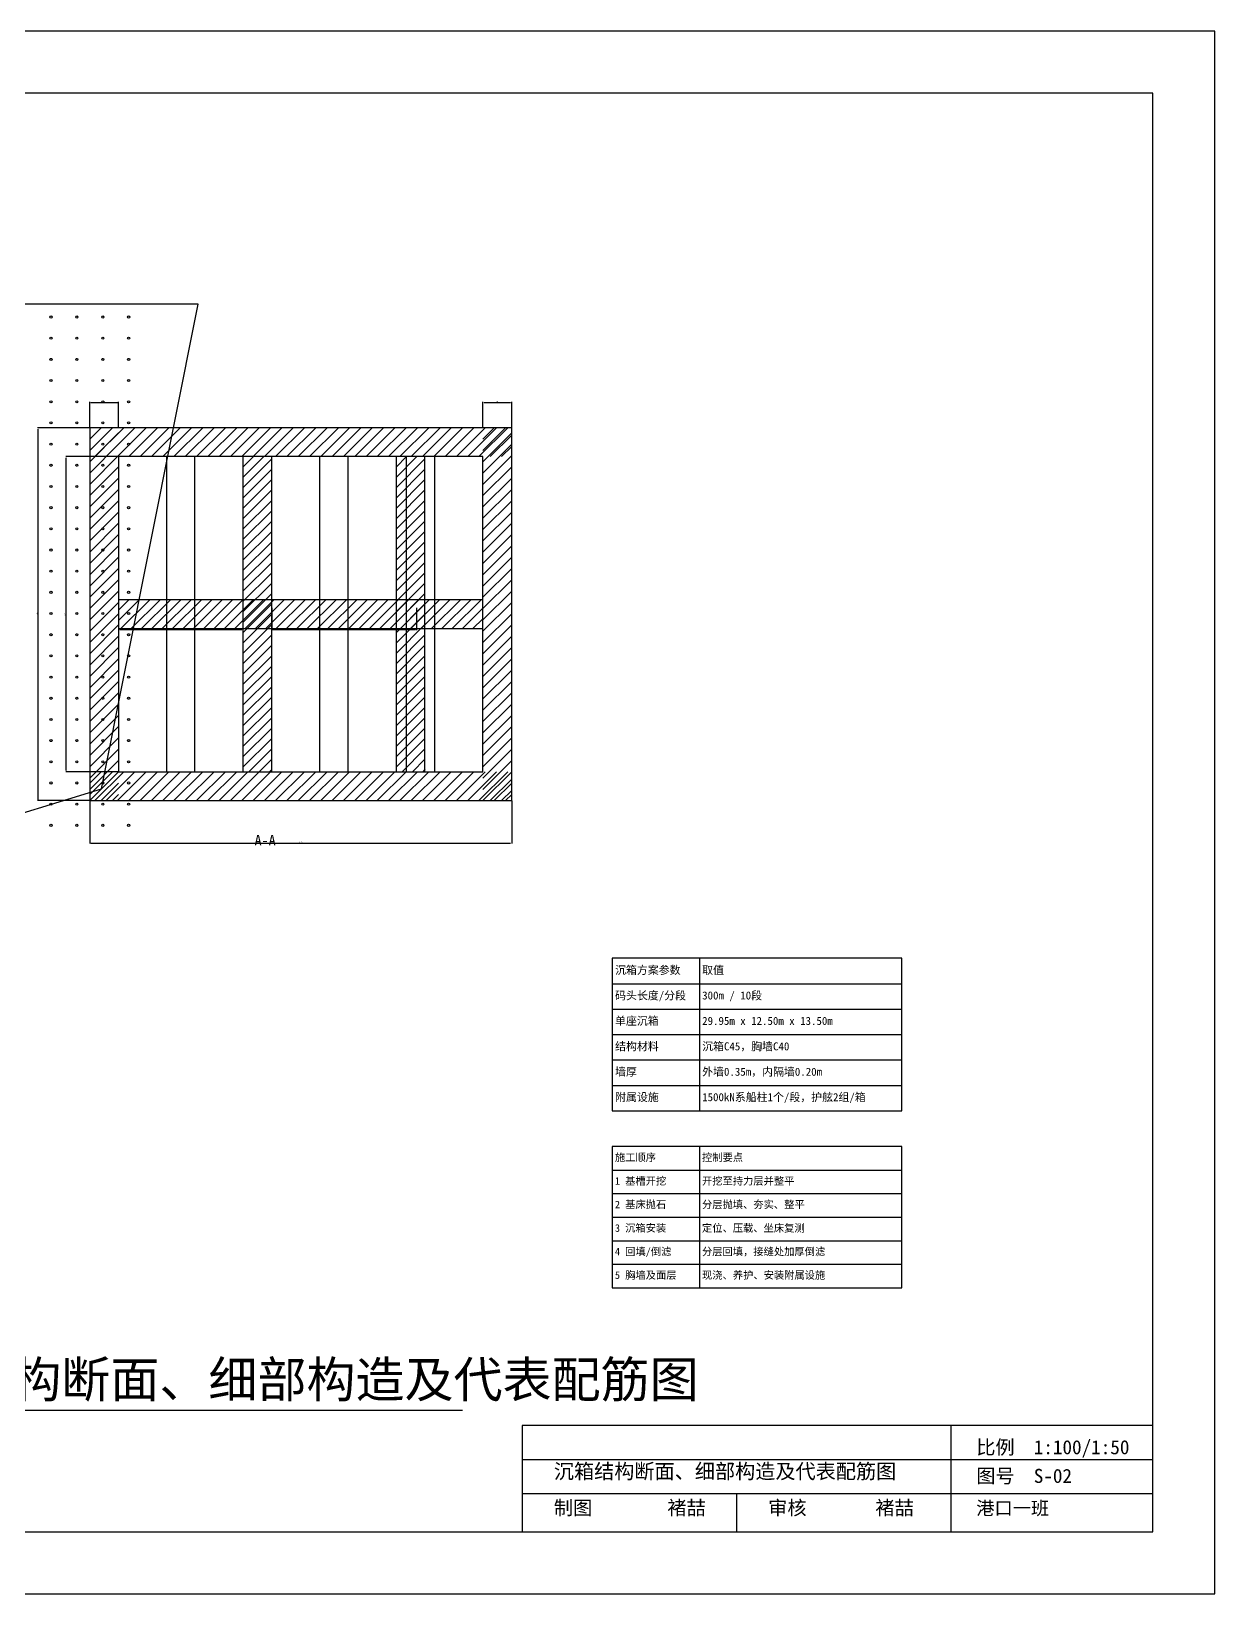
# Model space of a CAD drawing. Header units: metres. Extents: x 0 to 4700, y -1420 to 1900.
# Drawn here: x 2186 to 4700, y -1420 to 1900 of the extents above; entities that cross this region are included whole.
import ezdxf

# ---------------------------------------------------------------- set-up
doc = ezdxf.new("R2010")
doc.units = ezdxf.units.M
for name, color, linetype in [('BACKFILL', 7, 'Continuous'), ('BORDER', 7, 'Continuous'), ('CAISSON', 7, 'Continuous'), ('CENTER', 7, 'Continuous'), ('DIM', 7, 'Continuous'), ('HATCH', 7, 'Continuous'), ('TEXT', 7, 'Continuous')]:
    doc.layers.add(name, color=color, linetype=linetype)
doc.styles.add('CN-SIMSUN', font='SimSun.ttf')
doc.styles.get("Standard").update_dxf_attribs({"font": 'arial.ttf'})
doc.dimstyles.new('ISO-25', dxfattribs={"dimtxt": 2.5, "dimasz": 2.5, "dimexe": 1.25, "dimexo": 0.625, "dimtad": 1, "dimtxsty": 'Standard', "dimcen": 2.5, "dimadec": 0, "dimazin": 0, "dimtfac": 1, "dimtmove": 0, "dimatfit": 3, "dimfxl": 1, "dimarcsym": 0})

# ---------------------------------------------------------------- blocks, each defined once
blk = doc.blocks.new('*D13')
at = {"layer": 'Defpoints', "color": 0, "transparency": 16777216}
for p in [(2310, 265), (3206.4, 265), (3206.4, 175)]:
    blk.add_point(p, dxfattribs=at)
at = {"layer": 'DIM', "color": 0, "lineweight": -2, "transparency": 16777216}
for p, q in [((2310, 264.4), (2310, 173.8)), ((3206.4, 264.4), (3206.4, 173.8)), ((2312.5, 175), (3203.9, 175))]:
    blk.add_line(p, q, dxfattribs=at)
at = {"layer": 'DIM', "color": 0, "transparency": 16777216}
for points in [[(2312.5, 175.4), (2312.5, 174.6), (2310, 175)], [(3203.9, 175.4), (3203.9, 174.6), (3206.4, 175)]]:
    blk.add_solid(points, dxfattribs=at)
at = {"layer": 'DIM', "color": 0, "transparency": 16777216, "insert": (2758.2, 176.9), "char_height": 2.5, "attachment_point": 5}
blk.add_mtext('1245', dxfattribs=at)
blk = doc.blocks.new('*D14')
at = {"layer": 'Defpoints', "color": 0, "transparency": 16777216}
for p in [(2200, 1057), (2310, 1057), (2310, 265)]:
    blk.add_point(p, dxfattribs=at)
at = {"layer": 'DIM', "color": 0, "lineweight": -2, "transparency": 16777216}
for p, q in [((2309.4, 1057), (2198.8, 1057)), ((2200, 267.5), (2200, 1054.5)), ((2309.4, 265), (2198.8, 265))]:
    blk.add_line(p, q, dxfattribs=at)
at = {"layer": 'DIM', "color": 0, "transparency": 16777216}
for points in [[(2199.6, 1054.5), (2200.4, 1054.5), (2200, 1057)], [(2199.6, 267.5), (2200.4, 267.5), (2200, 265)]]:
    blk.add_solid(points, dxfattribs=at)
at = {"layer": 'DIM', "color": 0, "transparency": 16777216, "insert": (2198.1, 661), "char_height": 2.5, "attachment_point": 5, "rotation": 90}
blk.add_mtext('1100', dxfattribs=at)
blk = doc.blocks.new('*D15')
at = {"layer": 'Defpoints', "color": 0, "transparency": 16777216}
for p in [(2260, 995.8), (2371.2, 995.8), (2371.2, 326.2)]:
    blk.add_point(p, dxfattribs=at)
at = {"layer": 'DIM', "color": 0, "lineweight": -2, "transparency": 16777216}
for p, q in [((2370.6, 995.8), (2258.8, 995.8)), ((2260, 328.7), (2260, 993.3)), ((2370.6, 326.2), (2258.8, 326.2))]:
    blk.add_line(p, q, dxfattribs=at)
at = {"layer": 'DIM', "color": 0, "transparency": 16777216}
for points in [[(2259.6, 993.3), (2260.4, 993.3), (2260, 995.8)], [(2259.6, 328.7), (2260.4, 328.7), (2260, 326.2)]]:
    blk.add_solid(points, dxfattribs=at)
at = {"layer": 'DIM', "color": 0, "transparency": 16777216, "insert": (2258.1, 661), "char_height": 2.5, "attachment_point": 5, "rotation": 90}
blk.add_mtext('930', dxfattribs=at)
blk = doc.blocks.new('*D16')
at = {"layer": 'Defpoints', "color": 0, "transparency": 16777216}
for p in [(2371.2, 675.4), (2635.4, 675.4), (2635.4, 628.6)]:
    blk.add_point(p, dxfattribs=at)
at = {"layer": 'DIM', "color": 0, "lineweight": -2, "transparency": 16777216}
for p, q in [((2371.2, 674.8), (2371.2, 627.3)), ((2635.4, 674.8), (2635.4, 627.3)), ((2373.7, 628.6), (2632.9, 628.6))]:
    blk.add_line(p, q, dxfattribs=at)
at = {"layer": 'DIM', "color": 0, "transparency": 16777216}
for points in [[(2373.7, 629), (2373.7, 628.2), (2371.2, 628.6)], [(2632.9, 629), (2632.9, 628.2), (2635.4, 628.6)]]:
    blk.add_solid(points, dxfattribs=at)
at = {"layer": 'DIM', "color": 0, "transparency": 16777216, "insert": (2503.3, 630.5), "char_height": 2.5, "attachment_point": 5}
blk.add_mtext('367', dxfattribs=at)
blk = doc.blocks.new('*D17')
at = {"layer": 'Defpoints', "color": 0, "transparency": 16777216}
for p in [(2696.6, 675.4), (3004.4, 675.4), (3004.4, 628.6)]:
    blk.add_point(p, dxfattribs=at)
at = {"layer": 'DIM', "color": 0, "lineweight": -2, "transparency": 16777216}
for p, q in [((2696.6, 674.8), (2696.6, 627.3)), ((3004.4, 674.8), (3004.4, 627.3)), ((2699.1, 628.6), (3001.9, 628.6))]:
    blk.add_line(p, q, dxfattribs=at)
at = {"layer": 'DIM', "color": 0, "transparency": 16777216}
for points in [[(2699.1, 629), (2699.1, 628.2), (2696.6, 628.6)], [(3001.9, 629), (3001.9, 628.2), (3004.4, 628.6)]]:
    blk.add_solid(points, dxfattribs=at)
at = {"layer": 'DIM', "color": 0, "transparency": 16777216, "insert": (2850.5, 630.5), "char_height": 2.5, "attachment_point": 5}
blk.add_mtext('427.5', dxfattribs=at)
blk = doc.blocks.new('*D18')
at = {"layer": 'Defpoints', "color": 0, "transparency": 16777216}
for p in [(2371.2, 1111), (2310, 1057), (2371.2, 1057)]:
    blk.add_point(p, dxfattribs=at)
at = {"layer": 'DIM', "color": 0, "lineweight": -2, "transparency": 16777216}
for p, q in [((2310, 1057.6), (2310, 1112.2)), ((2312.5, 1111), (2368.7, 1111)), ((2371.2, 1057.6), (2371.2, 1112.2))]:
    blk.add_line(p, q, dxfattribs=at)
at = {"layer": 'DIM', "color": 0, "transparency": 16777216}
for points in [[(2312.5, 1111.4), (2312.5, 1110.6), (2310, 1111)], [(2368.7, 1111.4), (2368.7, 1110.6), (2371.2, 1111)]]:
    blk.add_solid(points, dxfattribs=at)
at = {"layer": 'DIM', "color": 0, "transparency": 16777216, "insert": (2340.6, 1112.9), "char_height": 2.5, "attachment_point": 5}
blk.add_mtext('85', dxfattribs=at)
blk = doc.blocks.new('*D19')
at = {"layer": 'Defpoints', "color": 0, "transparency": 16777216}
for p in [(3206.4, 1111), (3145.2, 1057), (3206.4, 1057)]:
    blk.add_point(p, dxfattribs=at)
at = {"layer": 'DIM', "color": 0, "lineweight": -2, "transparency": 16777216}
for p, q in [((3145.2, 1057.6), (3145.2, 1112.2)), ((3147.7, 1111), (3203.9, 1111)), ((3206.4, 1057.6), (3206.4, 1112.2))]:
    blk.add_line(p, q, dxfattribs=at)
at = {"layer": 'DIM', "color": 0, "transparency": 16777216}
for points in [[(3147.7, 1111.4), (3147.7, 1110.6), (3145.2, 1111)], [(3203.9, 1111.4), (3203.9, 1110.6), (3206.4, 1111)]]:
    blk.add_solid(points, dxfattribs=at)
at = {"layer": 'DIM', "color": 0, "transparency": 16777216, "insert": (3175.8, 1112.9), "char_height": 2.5, "attachment_point": 5}
blk.add_mtext('85', dxfattribs=at)

msp = doc.modelspace()

# ---------------------------------------------------------------- linework, layer by layer
at = {"layer": 'BACKFILL'}
msp.add_lwpolyline([(1780, 120), (2335, 290), (2540, 1320), (1780, 1320), (1780, 120)], close=True, dxfattribs=at)
at = {"layer": 'BORDER'}
for p, q in [((3605, -70), (3605, -394)), ((3420, -124), (4035, -124)), ((3420, -178), (4035, -178)), ((3420, -232), (4035, -232)), ((3420, -286), (4035, -286)), ((3420, -340), (4035, -340)), ((3605, -470), (3605, -770)), ((3420, -520), (4035, -520)), ((3420, -570), (4035, -570)), ((3420, -620), (4035, -620)), ((3420, -670), (4035, -670)), ((3420, -720), (4035, -720)), ((1645, -1029.636), (3102, -1029.636)), ((4139.76, -1288.4), (4139.76, -1062.666)), ((3228.9, -1134.901), (4568.4, -1134.901)), ((3228.9, -1207.136), (4568.4, -1207.136)), ((3684.33, -1288.4), (3684.33, -1207.136))]:
    msp.add_line(p, q, dxfattribs=at)
for points in [[(0, -1420), (4700, -1420), (4700, 1899.62), (0, 1899.62), (0, -1420)], [(131.6, -1288.4), (4568.4, -1288.4), (4568.4, 1768.02), (131.6, 1768.02), (131.6, -1288.4)], [(3420, -394), (4035, -394), (4035, -70), (3420, -70), (3420, -394)], [(3420, -770), (4035, -770), (4035, -470), (3420, -470), (3420, -770)], [(3228.9, -1288.4), (4568.4, -1288.4), (4568.4, -1062.666), (3228.9, -1062.666), (3228.9, -1288.4)]]:
    msp.add_lwpolyline(points, close=True, dxfattribs=at)
at = {"layer": 'CAISSON'}
for points in [[(2310, 265), (3206.4, 265), (3206.4, 1057), (2310, 1057), (2310, 265)], [(2371.2, 326.2), (3145.2, 326.2), (3145.2, 995.8), (2371.2, 995.8), (2371.2, 326.2)], [(2635.44, 326.2), (2696.64, 326.2), (2696.64, 995.8), (2635.44, 995.8), (2635.44, 326.2)], [(2960.88, 326.2), (3022.08, 326.2), (3022.08, 995.8), (2960.88, 995.8), (2960.88, 326.2)], [(2371.2, 630.4), (3145.2, 630.4), (3145.2, 691.6), (2371.2, 691.6), (2371.2, 630.4)]]:
    msp.add_lwpolyline(points, close=True, dxfattribs=at)
at = {"layer": 'CENTER'}
for p, q in [((2473.32, 326.2), (2473.32, 995.8)), ((2533.32, 326.2), (2533.32, 995.8)), ((2798.76, 326.2), (2798.76, 995.8)), ((2858.76, 326.2), (2858.76, 995.8)), ((2983.08, 326.2), (2983.08, 995.8)), ((3043.08, 326.2), (3043.08, 995.8))]:
    msp.add_line(p, q, dxfattribs=at)
at = {"layer": 'HATCH'}
for p, q in [((2310, 1057), (2310, 1057)), ((2310, 1033), (2334, 1057)), ((2310, 1009), (2358, 1057)), ((2310, 1057), (2310, 1057)), ((2310, 1033), (2334, 1057)), ((2310, 1009), (2358, 1057)), ((2310, 985), (2371.2, 1046.2)), ((2320.8, 995.8), (2382, 1057)), ((2344.8, 995.8), (2406, 1057)), ((2368.8, 995.8), (2430, 1057)), ((2392.8, 995.8), (2454, 1057)), ((2416.8, 995.8), (2478, 1057)), ((2440.8, 995.8), (2502, 1057)), ((2464.8, 995.8), (2526, 1057)), ((2488.8, 995.8), (2550, 1057)), ((2512.8, 995.8), (2574, 1057)), ((2536.8, 995.8), (2598, 1057)), ((2560.8, 995.8), (2622, 1057)), ((2584.8, 995.8), (2646, 1057)), ((2608.8, 995.8), (2670, 1057)), ((2632.8, 995.8), (2694, 1057)), ((2656.8, 995.8), (2718, 1057)), ((2680.8, 995.8), (2742, 1057)), ((2704.8, 995.8), (2766, 1057)), ((2728.8, 995.8), (2790, 1057)), ((2752.8, 995.8), (2814, 1057)), ((2776.8, 995.8), (2838, 1057)), ((2800.8, 995.8), (2862, 1057)), ((2824.8, 995.8), (2886, 1057)), ((2848.8, 995.8), (2910, 1057)), ((2872.8, 995.8), (2934, 1057)), ((2896.8, 995.8), (2958, 1057)), ((2920.8, 995.8), (2982, 1057)), ((2944.8, 995.8), (3006, 1057)), ((2968.8, 995.8), (3030, 1057)), ((2992.8, 995.8), (3054, 1057)), ((3016.8, 995.8), (3078, 1057)), ((3040.8, 995.8), (3102, 1057)), ((3064.8, 995.8), (3126, 1057)), ((3088.8, 995.8), (3150, 1057)), ((3112.8, 995.8), (3174, 1057)), ((3136.8, 995.8), (3198, 1057)), ((3145.2, 1057), (3145.2, 1057)), ((3145.2, 1033), (3169.2, 1057)), ((3145.2, 1009), (3193.2, 1057)), ((3145.2, 985), (3206.4, 1046.2)), ((3206.4, 1041.4), (3160.8, 995.8)), ((2310, 961), (2371.2, 1022.2)), ((2310, 937), (2371.2, 998.2)), ((3145.2, 961), (3206.4, 1022.2)), ((3145.2, 937), (3206.4, 998.2)), ((3206.4, 1017.4), (3184.8, 995.8)), ((2310, 913), (2371.2, 974.2)), ((2635.44, 995.8), (2635.44, 995.8)), ((2635.44, 973.8), (2657.44, 995.8)), ((2635.44, 951.8), (2679.44, 995.8)), ((2635.44, 929.8), (2696.64, 991)), ((2635.44, 907.8), (2696.64, 969)), ((2960.88, 995.8), (2960.88, 995.8)), ((2960.88, 973.8), (2982.88, 995.8)), ((2960.88, 951.8), (3004.88, 995.8)), ((2960.88, 929.8), (3022.08, 991)), ((2960.88, 907.8), (3022.08, 969)), ((3145.2, 913), (3206.4, 974.2)), ((2310, 889), (2371.2, 950.2)), ((2635.44, 885.8), (2696.64, 947)), ((2960.88, 885.8), (3022.08, 947)), ((3145.2, 889), (3206.4, 950.2)), ((2310, 865), (2371.2, 926.2)), ((2310, 841), (2371.2, 902.2)), ((2635.44, 863.8), (2696.64, 925)), ((2635.44, 841.8), (2696.64, 903)), ((2960.88, 863.8), (3022.08, 925)), ((2960.88, 841.8), (3022.08, 903)), ((3145.2, 865), (3206.4, 926.2)), ((3145.2, 841), (3206.4, 902.2)), ((2310, 817), (2371.2, 878.2)), ((2635.44, 819.8), (2696.64, 881)), ((2960.88, 819.8), (3022.08, 881)), ((3145.2, 817), (3206.4, 878.2)), ((2310, 793), (2371.2, 854.2)), ((2310, 769), (2371.2, 830.2)), ((2635.44, 797.8), (2696.64, 859)), ((2635.44, 775.8), (2696.64, 837)), ((2960.88, 797.8), (3022.08, 859)), ((2960.88, 775.8), (3022.08, 837)), ((3145.2, 793), (3206.4, 854.2)), ((3145.2, 769), (3206.4, 830.2)), ((2310, 745), (2371.2, 806.2)), ((2635.44, 753.8), (2696.64, 815)), ((2960.88, 753.8), (3022.08, 815)), ((3145.2, 745), (3206.4, 806.2)), ((2310, 721), (2371.2, 782.2)), ((2635.44, 731.8), (2696.64, 793)), ((2635.44, 709.8), (2696.64, 771)), ((2960.88, 731.8), (3022.08, 793)), ((2960.88, 709.8), (3022.08, 771)), ((3145.2, 721), (3206.4, 782.2)), ((2310, 697), (2371.2, 758.2)), ((2310, 673), (2371.2, 734.2)), ((2635.44, 687.8), (2696.64, 749)), ((2960.88, 687.8), (3022.08, 749)), ((3145.2, 697), (3206.4, 758.2)), ((3145.2, 673), (3206.4, 734.2)), ((2310, 649), (2371.2, 710.2)), ((2635.44, 665.8), (2696.64, 727)), ((2635.44, 643.8), (2696.64, 705)), ((2960.88, 665.8), (3022.08, 727)), ((2960.88, 643.8), (3022.08, 705)), ((3145.2, 649), (3206.4, 710.2)), ((2310, 625), (2371.2, 686.2)), ((2371.2, 691.6), (2371.2, 691.6)), ((2371.2, 669.6), (2393.2, 691.6)), ((2371.2, 647.6), (2415.2, 691.6)), ((2376, 630.4), (2437.2, 691.6)), ((2398, 630.4), (2459.2, 691.6)), ((2420, 630.4), (2481.2, 691.6)), ((2442, 630.4), (2503.2, 691.6)), ((2464, 630.4), (2525.2, 691.6)), ((2486, 630.4), (2547.2, 691.6)), ((2508, 630.4), (2569.2, 691.6)), ((2530, 630.4), (2591.2, 691.6)), ((2552, 630.4), (2613.2, 691.6)), ((2574, 630.4), (2635.2, 691.6)), ((2596, 630.4), (2657.2, 691.6)), ((2618, 630.4), (2679.2, 691.6)), ((2635.44, 621.8), (2696.64, 683)), ((2640, 630.4), (2701.2, 691.6)), ((2662, 630.4), (2723.2, 691.6)), ((2684, 630.4), (2745.2, 691.6)), ((2706, 630.4), (2767.2, 691.6)), ((2728, 630.4), (2789.2, 691.6)), ((2750, 630.4), (2811.2, 691.6)), ((2772, 630.4), (2833.2, 691.6)), ((2794, 630.4), (2855.2, 691.6)), ((2816, 630.4), (2877.2, 691.6)), ((2838, 630.4), (2899.2, 691.6)), ((2860, 630.4), (2921.2, 691.6)), ((2882, 630.4), (2943.2, 691.6)), ((2904, 630.4), (2965.2, 691.6)), ((2926, 630.4), (2987.2, 691.6)), ((2948, 630.4), (3009.2, 691.6)), ((2960.88, 621.8), (3022.08, 683)), ((2970, 630.4), (3031.2, 691.6)), ((2992, 630.4), (3053.2, 691.6)), ((3014, 630.4), (3075.2, 691.6)), ((3036, 630.4), (3097.2, 691.6)), ((3058, 630.4), (3119.2, 691.6)), ((3080, 630.4), (3141.2, 691.6)), ((3145.2, 673.6), (3102, 630.4)), ((3145.2, 625), (3206.4, 686.2)), ((2310, 601), (2371.2, 662.2)), ((2310, 577), (2371.2, 638.2)), ((2635.44, 599.8), (2696.64, 661)), ((2635.44, 577.8), (2696.64, 639)), ((2960.88, 599.8), (3022.08, 661)), ((2960.88, 577.8), (3022.08, 639)), ((3145.2, 651.6), (3124, 630.4)), ((3145.2, 601), (3206.4, 662.2)), ((3145.2, 577), (3206.4, 638.2)), ((2310, 553), (2371.2, 614.2)), ((2635.44, 555.8), (2696.64, 617)), ((2960.88, 555.8), (3022.08, 617)), ((3145.2, 553), (3206.4, 614.2)), ((2310, 529), (2371.2, 590.2)), ((2310, 505), (2371.2, 566.2)), ((2635.44, 533.8), (2696.64, 595)), ((2635.44, 511.8), (2696.64, 573)), ((2960.88, 533.8), (3022.08, 595)), ((2960.88, 511.8), (3022.08, 573)), ((3145.2, 529), (3206.4, 590.2)), ((3145.2, 505), (3206.4, 566.2)), ((2310, 481), (2371.2, 542.2)), ((2635.44, 489.8), (2696.64, 551)), ((2960.88, 489.8), (3022.08, 551)), ((3145.2, 481), (3206.4, 542.2)), ((2310, 457), (2371.2, 518.2)), ((2635.44, 467.8), (2696.64, 529)), ((2635.44, 445.8), (2696.64, 507)), ((2960.88, 467.8), (3022.08, 529)), ((2960.88, 445.8), (3022.08, 507)), ((3145.2, 457), (3206.4, 518.2)), ((2310, 433), (2371.2, 494.2)), ((2310, 409), (2371.2, 470.2)), ((2635.44, 423.8), (2696.64, 485)), ((2960.88, 423.8), (3022.08, 485)), ((3145.2, 433), (3206.4, 494.2)), ((3145.2, 409), (3206.4, 470.2)), ((2310, 385), (2371.2, 446.2)), ((2635.44, 401.8), (2696.64, 463)), ((2635.44, 379.8), (2696.64, 441)), ((2960.88, 401.8), (3022.08, 463)), ((2960.88, 379.8), (3022.08, 441)), ((3145.2, 385), (3206.4, 446.2)), ((2310, 361), (2371.2, 422.2)), ((2635.44, 357.8), (2696.64, 419)), ((2960.88, 357.8), (3022.08, 419)), ((3145.2, 361), (3206.4, 422.2)), ((2310, 337), (2371.2, 398.2)), ((2310, 313), (2371.2, 374.2)), ((2635.44, 335.8), (2696.64, 397)), ((2696.64, 375), (2647.84, 326.2)), ((2960.88, 335.8), (3022.08, 397)), ((3022.08, 375), (2973.28, 326.2)), ((3145.2, 337), (3206.4, 398.2)), ((3145.2, 313), (3206.4, 374.2)), ((2310, 289), (2371.2, 350.2)), ((2696.64, 353), (2669.84, 326.2)), ((3022.08, 353), (2995.28, 326.2)), ((3145.2, 289), (3206.4, 350.2)), ((2310, 302.2), (2334, 326.2)), ((2310, 278.2), (2358, 326.2)), ((2310, 265), (2371.2, 326.2)), ((2320.8, 265), (2382, 326.2)), ((2371.2, 302.2), (2334, 265)), ((2344.8, 265), (2406, 326.2)), ((2368.8, 265), (2430, 326.2)), ((2392.8, 265), (2454, 326.2)), ((2416.8, 265), (2478, 326.2)), ((2440.8, 265), (2502, 326.2)), ((2464.8, 265), (2526, 326.2)), ((2488.8, 265), (2550, 326.2)), ((2512.8, 265), (2574, 326.2)), ((2536.8, 265), (2598, 326.2)), ((2560.8, 265), (2622, 326.2)), ((2584.8, 265), (2646, 326.2)), ((2608.8, 265), (2670, 326.2)), ((2632.8, 265), (2694, 326.2)), ((2656.8, 265), (2718, 326.2)), ((2680.8, 265), (2742, 326.2)), ((2696.64, 331), (2691.84, 326.2)), ((2704.8, 265), (2766, 326.2)), ((2728.8, 265), (2790, 326.2)), ((2752.8, 265), (2814, 326.2)), ((2776.8, 265), (2838, 326.2)), ((2800.8, 265), (2862, 326.2)), ((2824.8, 265), (2886, 326.2)), ((2848.8, 265), (2910, 326.2)), ((2872.8, 265), (2934, 326.2)), ((2896.8, 265), (2958, 326.2)), ((2920.8, 265), (2982, 326.2)), ((2944.8, 265), (3006, 326.2)), ((2968.8, 265), (3030, 326.2)), ((2992.8, 265), (3054, 326.2)), ((3016.8, 265), (3078, 326.2)), ((3022.08, 331), (3017.28, 326.2)), ((3040.8, 265), (3102, 326.2)), ((3064.8, 265), (3126, 326.2)), ((3088.8, 265), (3150, 326.2)), ((3112.8, 265), (3174, 326.2)), ((3136.8, 265), (3198, 326.2)), ((3145.2, 265), (3206.4, 326.2)), ((3206.4, 310.6), (3160.8, 265)), ((3206.4, 302.2), (3169.2, 265)), ((2371.2, 278.2), (2358, 265)), ((3206.4, 286.6), (3184.8, 265)), ((3206.4, 278.2), (3193.2, 265))]:
    msp.add_line(p, q, dxfattribs=at)
for centre in [(2227.5, 1292.5), (2282.5, 1292.5), (2337.5, 1292.5), (2392.5, 1292.5), (2227.5, 1247.5), (2282.5, 1247.5), (2337.5, 1247.5), (2392.5, 1247.5), (2227.5, 1202.5), (2282.5, 1202.5), (2337.5, 1202.5), (2392.5, 1202.5), (2227.5, 1157.5), (2282.5, 1157.5), (2337.5, 1157.5), (2392.5, 1157.5), (2227.5, 1112.5), (2282.5, 1112.5), (2337.5, 1112.5), (2392.5, 1112.5), (2227.5, 1067.5), (2282.5, 1067.5), (2337.5, 1067.5), (2392.5, 1067.5), (2227.5, 1022.5), (2282.5, 1022.5), (2337.5, 1022.5), (2392.5, 1022.5), (2227.5, 977.5), (2282.5, 977.5), (2337.5, 977.5), (2392.5, 977.5), (2227.5, 932.5), (2282.5, 932.5), (2337.5, 932.5), (2392.5, 932.5), (2227.5, 887.5), (2282.5, 887.5), (2337.5, 887.5), (2392.5, 887.5), (2227.5, 842.5), (2282.5, 842.5), (2337.5, 842.5), (2392.5, 842.5), (2227.5, 797.5), (2282.5, 797.5), (2337.5, 797.5), (2392.5, 797.5), (2227.5, 752.5), (2282.5, 752.5), (2337.5, 752.5), (2392.5, 752.5), (2227.5, 707.5), (2282.5, 707.5), (2337.5, 707.5), (2392.5, 707.5), (2227.5, 662.5), (2282.5, 662.5), (2337.5, 662.5), (2392.5, 662.5), (2227.5, 617.5), (2282.5, 617.5), (2337.5, 617.5), (2392.5, 617.5), (2227.5, 572.5), (2282.5, 572.5), (2337.5, 572.5), (2392.5, 572.5), (2227.5, 527.5), (2282.5, 527.5), (2337.5, 527.5), (2392.5, 527.5), (2227.5, 482.5), (2282.5, 482.5), (2337.5, 482.5), (2392.5, 482.5), (2227.5, 437.5), (2282.5, 437.5), (2337.5, 437.5), (2392.5, 437.5), (2227.5, 392.5), (2282.5, 392.5), (2337.5, 392.5), (2392.5, 392.5), (2227.5, 347.5), (2282.5, 347.5), (2337.5, 347.5), (2392.5, 347.5), (2227.5, 302.5), (2282.5, 302.5), (2337.5, 302.5), (2392.5, 302.5), (2227.5, 257.5), (2282.5, 257.5), (2337.5, 257.5), (2392.5, 257.5), (2227.5, 212.5), (2282.5, 212.5), (2337.5, 212.5), (2392.5, 212.5)]:
    msp.add_circle(centre, 2.2, dxfattribs=at)

# ---------------------------------------------------------------- texts
at = {"layer": 'TEXT', "style": 'CN-SIMSUN'}
for s, height, p in [('A-A', 22, (2660, 170)), ('沉箱方案参数', 17, (3425.95, -103.48)), ('取值', 17, (3610.95, -103.48)), ('码头长度/分段', 17, (3425.95, -157.48)), ('300m / 10段', 17, (3610.95, -157.48)), ('单座沉箱', 17, (3425.95, -211.48)), ('29.95m x 12.50m x 13.50m', 17, (3610.95, -211.48)), ('结构材料', 17, (3425.95, -265.48)), ('沉箱C45，胸墙C40', 17, (3610.95, -265.48)), ('墙厚', 17, (3425.95, -319.48)), ('外墙0.35m，内隔墙0.20m', 17, (3610.95, -319.48)), ('附属设施', 17, (3425.95, -373.48)), ('1500kN系船柱1个/段，护舷2组/箱', 17, (3610.95, -373.48)), ('施工顺序', 16, (3425.6, -501)), ('控制要点', 16, (3610.6, -501)), ('1 基槽开挖', 16, (3425.6, -551)), ('开挖至持力层并整平', 16, (3610.6, -551)), ('2 基床抛石', 16, (3425.6, -601)), ('分层抛填、夯实、整平', 16, (3610.6, -601)), ('3 沉箱安装', 16, (3425.6, -651)), ('定位、压载、坐床复测', 16, (3610.6, -651)), ('4 回填/倒滤', 16, (3425.6, -701)), ('分层回填，接缝处加厚倒滤', 16, (3610.6, -701)), ('5 胸墙及面层', 16, (3425.6, -751)), ('现浇、养护、安装附属设施', 16, (3610.6, -751)), ('沉箱结构断面、细部构造及代表配筋图', 76.35125, (1833, -1002.913)), ('比例  1:100/1:50', 29.87658, (4193.34, -1123.614)), ('沉箱结构断面、细部构造及代表配筋图', 31.3704, (3295.875, -1175.533)), ('图号  S-02', 29.8766, (4193.34, -1184.562)), ('制图', 29.8766, (3295.875, -1252.283)), ('褚喆', 29.8766, (3536.985, -1252.283)), ('审核', 29.8766, (3751.305, -1252.283)), ('褚喆', 29.8766, (3979.02, -1252.283)), ('港口一班', 28.3827, (4193.34, -1252.283))]:
    msp.add_text(s, height=height, dxfattribs=at).set_placement(p)

# ---------------------------------------------------------------- dimensions: what is measured, and where the dimension line sits
at = {"layer": 'DIM'}
for base, p1, p2, text, picture, middle in [((2371.2, 1111), (2310, 1057), (2371.2, 1057), '85', '*D18', (2340.6, 1112.901)), ((3206.4, 1111), (3145.2, 1057), (3206.4, 1057), '85', '*D19', (3175.8, 1112.901)), ((2635.44, 628.6), (2371.2, 675.4), (2635.44, 675.4), '367', '*D16', (2503.32, 630.502)), ((3004.44, 628.6), (2696.64, 675.4), (3004.44, 675.4), '427.5', '*D17', (2850.54, 630.501)), ((3206.4, 175), (2310, 265), (3206.4, 265), '1245', '*D13', (2758.2, 176.901))]:
    dim = msp.add_linear_dim(base=base, p1=p1, p2=p2, text=text, dimstyle='ISO-25', dxfattribs=at)
    dim.commit()
    dim.dimension.update_dxf_attribs({"geometry": picture, "text_midpoint": middle})
for base, p1, p2, text, picture, middle in [((2200, 1057), (2310, 265), (2310, 1057), '1100', '*D14', (2198.099, 661)), ((2260, 995.8), (2371.2, 326.2), (2371.2, 995.8), '930', '*D15', (2258.098, 661))]:
    dim = msp.add_linear_dim(base=base, p1=p1, p2=p2, angle=90, text=text, dimstyle='ISO-25', dxfattribs=at)
    dim.commit()
    dim.dimension.update_dxf_attribs({"geometry": picture, "text_midpoint": middle})

doc.saveas('drawing.dxf')
